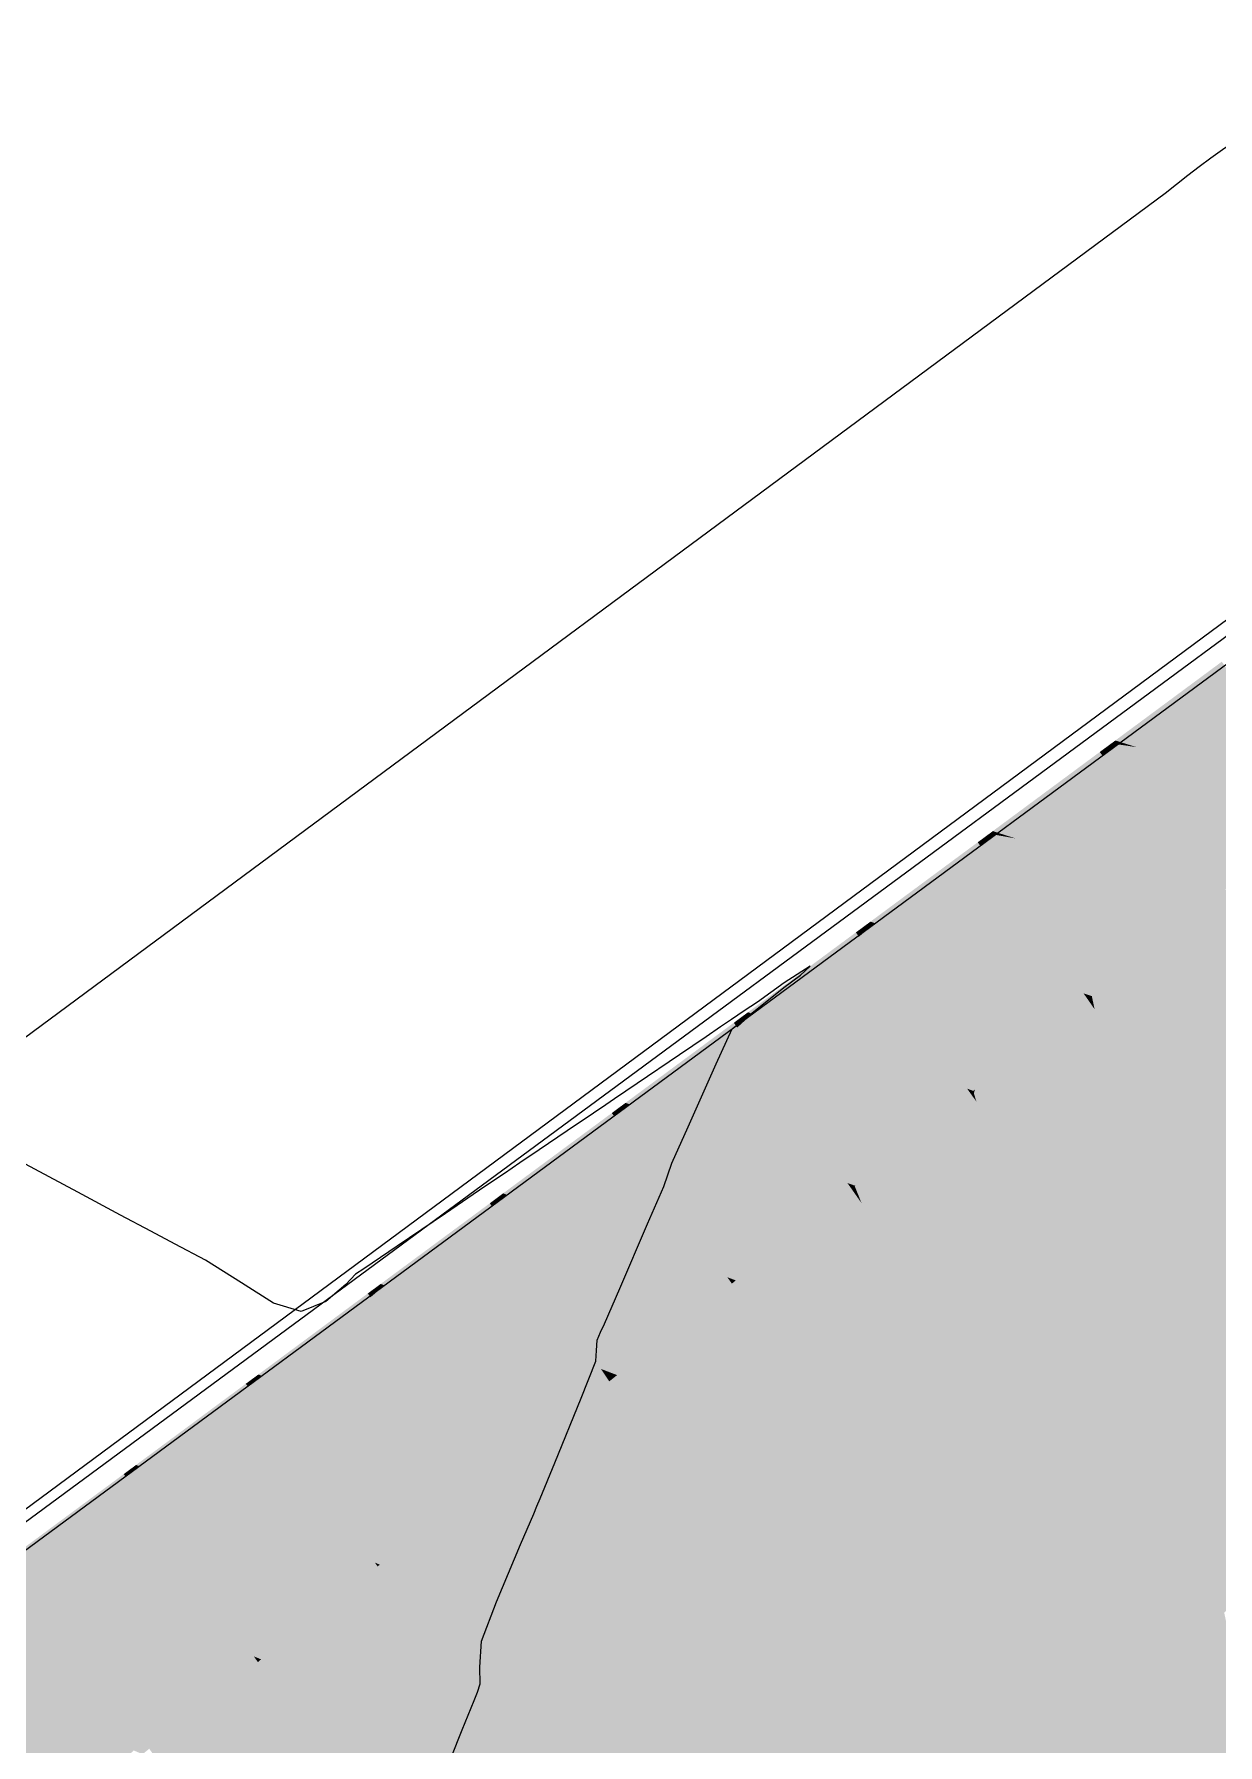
# Model space of a CAD drawing. Header units: millimetres. Extents: x 340454 to 342791, y 6993867 to 6995092.
# Drawn here: x 340781.39 to 340789.19, y 6994598.5 to 6994609.77 of the extents above; entities that cross this region are included whole.
import ezdxf

# ---------------------------------------------------------------- set-up
doc = ezdxf.new("R2010")
doc.units = ezdxf.units.MM
doc.header["$LTSCALE"] = 10
for name, color, linetype in [('A-MODELAGEM', 7, 'Continuous'), ('F-HZ-CORREDOR-FEAT', 2, 'Continuous'), ('T-HM-CURVA_MESTRA', 20, 'Continuous'), ('URB-Calçadas', 2, 'Continuous'), ('URB-Quadras', 3, 'Continuous')]:
    doc.layers.add(name, color=color, linetype=linetype)

msp = doc.modelspace()

# ---------------------------------------------------------------- linework, layer by layer
at = {"lineweight": 20}
msp.add_lwpolyline([(340804.454, 6994595.59, -0.006606), (340796.911, 6994606.373, 0.436053), (340791.269, 6994607.295), (340769.737, 6994591.412), (340780.237, 6994577.232), (340804.454, 6994595.59, -0.007581)], format="xyb", close=True, dxfattribs=at)
at = {"layer": 'A-MODELAGEM', "color": 11, "linetype": 'Continuous', "lineweight": -3}
for points in [[(340789.238, 6994605.61), (340789.218, 6994605.637), (340788.517, 6994605.118)], [(340789.238, 6994605.61), (340788.517, 6994605.118), (340788.554, 6994605.106)], [(340788.658, 6994605.074), (340789.238, 6994605.61), (340788.554, 6994605.106)], [(340788.658, 6994605.074), (340789.238, 6994605.61), (340789.238, 6994605.61)], [(340789.757, 6994604.911), (340789.238, 6994605.61), (340788.658, 6994605.074)], [(340788.536, 6994605.092), (340788.517, 6994605.118), (340788.414, 6994605.042)], [(340788.554, 6994605.106), (340788.517, 6994605.118), (340788.536, 6994605.092)], [(340788.433, 6994605.017), (340788.414, 6994605.042), (340787.71, 6994604.521)], [(340788.433, 6994605.017), (340787.71, 6994604.521), (340787.745, 6994604.509)], [(340787.836, 6994604.48), (340788.433, 6994605.017), (340787.745, 6994604.509)], [(340787.836, 6994604.48), (340788.433, 6994605.017), (340788.433, 6994605.017)], [(340788.957, 6994604.31), (340788.433, 6994605.017), (340787.836, 6994604.48)], [(340788.536, 6994605.092), (340788.414, 6994605.042), (340788.433, 6994605.017)], [(340788.433, 6994605.017), (340788.414, 6994605.042), (340788.433, 6994605.017)], [(340788.694, 6994605.063), (340788.536, 6994605.092), (340788.433, 6994605.017)], [(340789.389, 6994604.849), (340788.694, 6994605.063), (340788.433, 6994605.017)], [(340789.719, 6994604.746), (340788.433, 6994605.017), (340788.957, 6994604.31)], [(340789.404, 6994604.844), (340789.389, 6994604.849), (340788.433, 6994605.017)], [(340789.719, 6994604.746), (340789.404, 6994604.844), (340788.433, 6994605.017)], [(340788.658, 6994605.074), (340788.554, 6994605.106), (340788.536, 6994605.092)], [(340788.694, 6994605.063), (340788.66, 6994605.074), (340788.536, 6994605.092)], [(340788.66, 6994605.074), (340788.658, 6994605.074), (340788.536, 6994605.092)], [(340789.757, 6994604.911), (340788.658, 6994605.074), (340788.66, 6994605.074)], [(340789.759, 6994604.907), (340789.757, 6994604.911), (340788.66, 6994605.074)], [(340789.759, 6994604.907), (340788.66, 6994605.074), (340788.694, 6994605.063)], [(340789.795, 6994604.859), (340788.694, 6994605.063), (340789.389, 6994604.849)], [(340789.795, 6994604.859), (340789.759, 6994604.907), (340788.694, 6994605.063)], [(340789.378, 6994604.246), (340789.719, 6994604.746), (340788.957, 6994604.31)], [(340787.628, 6994604.423), (340787.61, 6994604.447), (340786.903, 6994603.924)], [(340787.728, 6994604.496), (340787.71, 6994604.521), (340787.61, 6994604.447)], [(340787.728, 6994604.496), (340787.61, 6994604.447), (340787.628, 6994604.423)], [(340787.861, 6994604.472), (340787.728, 6994604.496), (340787.628, 6994604.423)], [(340788.473, 6994604.274), (340787.861, 6994604.472), (340787.628, 6994604.423)], [(340787.745, 6994604.509), (340787.71, 6994604.521), (340787.728, 6994604.496)], [(340787.836, 6994604.48), (340787.745, 6994604.509), (340787.728, 6994604.496)], [(340787.837, 6994604.48), (340787.836, 6994604.48), (340787.728, 6994604.496)], [(340787.861, 6994604.472), (340787.837, 6994604.48), (340787.728, 6994604.496)], [(340788.957, 6994604.31), (340787.836, 6994604.48), (340787.837, 6994604.48)], [(340788.959, 6994604.307), (340788.957, 6994604.31), (340787.837, 6994604.48)], [(340788.959, 6994604.307), (340787.837, 6994604.48), (340787.861, 6994604.472)], [(340788.991, 6994604.264), (340788.959, 6994604.307), (340787.861, 6994604.472)], [(340788.991, 6994604.264), (340787.861, 6994604.472), (340788.473, 6994604.274)], [(340787.628, 6994604.423), (340786.903, 6994603.924), (340786.936, 6994603.913)], [(340788.307, 6994603.452), (340787.628, 6994604.423), (340786.936, 6994603.913)], [(340788.362, 6994603.434), (340787.628, 6994604.423), (340788.348, 6994603.438)], [(340788.362, 6994603.434), (340788.484, 6994604.271), (340787.628, 6994604.423)], [(340788.348, 6994603.438), (340787.628, 6994604.423), (340788.307, 6994603.452)], [(340788.484, 6994604.271), (340788.473, 6994604.274), (340787.628, 6994604.423)], [(340789.144, 6994604.058), (340788.484, 6994604.271), (340788.362, 6994603.434)], [(340789.06, 6994604.171), (340788.991, 6994604.264), (340788.473, 6994604.274)], [(340789.06, 6994604.171), (340788.473, 6994604.274), (340788.484, 6994604.271)], [(340789.144, 6994604.058), (340789.062, 6994604.168), (340788.484, 6994604.271)], [(340789.062, 6994604.168), (340789.06, 6994604.171), (340788.484, 6994604.271)], [(340789.378, 6994604.246), (340788.957, 6994604.31), (340788.959, 6994604.307)], [(340789.378, 6994604.246), (340788.959, 6994604.307), (340789.375, 6994604.243)], [(340789.375, 6994604.243), (340788.959, 6994604.307), (340788.991, 6994604.264)], [(340789.375, 6994604.243), (340788.991, 6994604.264), (340789.325, 6994604.203)], [(340789.325, 6994604.203), (340788.991, 6994604.264), (340789.06, 6994604.171)], [(340789.244, 6994604.139), (340789.325, 6994604.203), (340789.06, 6994604.171)], [(340789.244, 6994604.139), (340789.06, 6994604.171), (340789.062, 6994604.168)], [(340789.241, 6994604.136), (340789.062, 6994604.168), (340789.144, 6994604.058)], [(340789.244, 6994604.139), (340789.062, 6994604.168), (340789.241, 6994604.136)], [(340789.969, 6994604.007), (340789.241, 6994604.136), (340789.144, 6994604.058)], [(340789.144, 6994604.058), (340788.362, 6994603.434), (340788.366, 6994603.414)], [(340789.427, 6994601.962), (340789.144, 6994604.058), (340788.366, 6994603.414)], [(340789.427, 6994601.962), (340789.969, 6994604.007), (340789.144, 6994604.058)], [(340786.92, 6994603.901), (340786.903, 6994603.924), (340786.807, 6994603.853)], [(340786.92, 6994603.901), (340786.807, 6994603.853), (340786.824, 6994603.83)], [(340786.827, 6994603.825), (340786.92, 6994603.901), (340786.824, 6994603.83)], [(340787.677, 6994602.887), (340786.92, 6994603.901), (340786.827, 6994603.825)], [(340786.936, 6994603.913), (340786.903, 6994603.924), (340786.92, 6994603.901)], [(340787.697, 6994602.903), (340786.936, 6994603.913), (340786.92, 6994603.901)], [(340787.697, 6994602.903), (340786.92, 6994603.901), (340787.696, 6994602.902)], [(340787.696, 6994602.902), (340786.92, 6994603.901), (340787.678, 6994602.888)], [(340787.678, 6994602.888), (340786.92, 6994603.901), (340787.677, 6994602.887)], [(340787.697, 6994602.903), (340788.307, 6994603.452), (340786.936, 6994603.913)], [(340786.824, 6994603.83), (340786.807, 6994603.853), (340786.096, 6994603.327)], [(340786.824, 6994603.83), (340786.096, 6994603.327), (340786.127, 6994603.316)], [(340787.541, 6994602.823), (340786.824, 6994603.83), (340786.127, 6994603.316)], [(340787.542, 6994602.823), (340786.824, 6994603.83), (340787.541, 6994602.823)], [(340787.542, 6994602.823), (340786.827, 6994603.825), (340786.824, 6994603.83)], [(340787.591, 6994602.818), (340786.827, 6994603.825), (340787.58, 6994602.809)], [(340787.58, 6994602.809), (340786.827, 6994603.825), (340787.571, 6994602.812)], [(340787.591, 6994602.818), (340787.677, 6994602.887), (340786.827, 6994603.825)], [(340787.571, 6994602.812), (340786.827, 6994603.825), (340787.569, 6994602.813)], [(340787.569, 6994602.813), (340786.827, 6994603.825), (340787.542, 6994602.823)], [(340787.697, 6994602.903), (340788.335, 6994603.412), (340788.307, 6994603.452)], [(340788.335, 6994603.412), (340788.348, 6994603.438), (340788.307, 6994603.452)], [(340788.355, 6994603.429), (340788.348, 6994603.438), (340788.335, 6994603.412)], [(340788.366, 6994603.414), (340788.355, 6994603.429), (340788.335, 6994603.412)], [(340788.362, 6994603.434), (340788.348, 6994603.438), (340788.355, 6994603.429)], [(340788.366, 6994603.414), (340788.362, 6994603.434), (340788.355, 6994603.429)], [(340786.112, 6994603.305), (340786.096, 6994603.327), (340786.003, 6994603.258)], [(340786.127, 6994603.316), (340786.096, 6994603.327), (340786.112, 6994603.305)], [(340786.922, 6994602.284), (340786.127, 6994603.316), (340786.112, 6994603.305)], [(340786.922, 6994602.284), (340787.541, 6994602.823), (340786.127, 6994603.316)], [(340787.697, 6994602.903), (340788.38, 6994603.347), (340788.335, 6994603.412)], [(340788.772, 6994601.521), (340788.38, 6994603.347), (340787.697, 6994602.903)], [(340788.38, 6994603.347), (340788.366, 6994603.414), (340788.335, 6994603.412)], [(340789.427, 6994601.962), (340788.366, 6994603.414), (340788.38, 6994603.347)], [(340788.772, 6994601.521), (340789.446, 6994601.822), (340788.38, 6994603.347)], [(340789.446, 6994601.822), (340789.427, 6994601.962), (340788.38, 6994603.347)], [(340786.019, 6994603.236), (340786.003, 6994603.258), (340785.289, 6994602.73)], [(340786.019, 6994603.236), (340785.289, 6994602.73), (340785.319, 6994602.72)], [(340786.751, 6994602.202), (340786.019, 6994603.236), (340785.319, 6994602.72)], [(340786.112, 6994603.305), (340786.003, 6994603.258), (340786.019, 6994603.236)], [(340786.024, 6994603.229), (340786.112, 6994603.305), (340786.019, 6994603.236)], [(340786.78, 6994602.192), (340786.019, 6994603.236), (340786.779, 6994602.192)], [(340786.78, 6994602.192), (340786.026, 6994603.227), (340786.019, 6994603.236)], [(340786.779, 6994602.192), (340786.019, 6994603.236), (340786.765, 6994602.197)], [(340786.765, 6994602.197), (340786.019, 6994603.236), (340786.764, 6994602.197)], [(340786.764, 6994602.197), (340786.019, 6994603.236), (340786.751, 6994602.202)], [(340786.751, 6994602.202), (340786.019, 6994603.236), (340786.751, 6994602.202)], [(340786.026, 6994603.227), (340786.026, 6994603.227), (340786.019, 6994603.236)], [(340786.026, 6994603.227), (340786.024, 6994603.229), (340786.019, 6994603.236)], [(340786.026, 6994603.227), (340786.112, 6994603.305), (340786.024, 6994603.229)], [(340786.026, 6994603.227), (340786.112, 6994603.305), (340786.026, 6994603.227)], [(340786.889, 6994602.258), (340786.112, 6994603.305), (340786.026, 6994603.227)], [(340786.804, 6994602.189), (340786.026, 6994603.227), (340786.798, 6994602.185)], [(340786.798, 6994602.185), (340786.026, 6994603.227), (340786.796, 6994602.185)], [(340786.796, 6994602.185), (340786.026, 6994603.227), (340786.796, 6994602.186)], [(340786.796, 6994602.186), (340786.026, 6994603.227), (340786.78, 6994602.192)], [(340786.806, 6994602.191), (340786.889, 6994602.258), (340786.026, 6994603.227)], [(340786.806, 6994602.191), (340786.026, 6994603.227), (340786.804, 6994602.189)], [(340786.922, 6994602.284), (340786.112, 6994603.305), (340786.91, 6994602.275)], [(340786.91, 6994602.275), (340786.112, 6994603.305), (340786.91, 6994602.274)], [(340786.91, 6994602.274), (340786.112, 6994603.305), (340786.899, 6994602.266)], [(340786.899, 6994602.266), (340786.112, 6994603.305), (340786.899, 6994602.266)], [(340786.899, 6994602.266), (340786.112, 6994603.305), (340786.89, 6994602.258)], [(340786.89, 6994602.258), (340786.112, 6994603.305), (340786.889, 6994602.258)], [(340788.802, 6994601.383), (340787.677, 6994602.887), (340787.591, 6994602.818)], [(340788.801, 6994601.389), (340787.678, 6994602.888), (340787.677, 6994602.887)], [(340788.802, 6994601.383), (340788.801, 6994601.389), (340787.677, 6994602.887)], [(340788.774, 6994601.515), (340787.696, 6994602.902), (340787.678, 6994602.888)], [(340788.801, 6994601.389), (340788.774, 6994601.515), (340787.678, 6994602.888)], [(340788.772, 6994601.521), (340787.697, 6994602.903), (340787.696, 6994602.902)], [(340788.774, 6994601.515), (340788.772, 6994601.521), (340787.696, 6994602.902)], [(340786.922, 6994602.284), (340787.561, 6994602.794), (340787.541, 6994602.823)], [(340786.922, 6994602.284), (340787.602, 6994602.738), (340787.561, 6994602.794)], [(340787.561, 6994602.794), (340787.542, 6994602.823), (340787.541, 6994602.823)], [(340787.562, 6994602.795), (340787.542, 6994602.823), (340787.561, 6994602.794)], [(340787.562, 6994602.795), (340787.569, 6994602.813), (340787.542, 6994602.823)], [(340787.601, 6994602.74), (340787.562, 6994602.795), (340787.561, 6994602.794)], [(340787.602, 6994602.738), (340787.601, 6994602.74), (340787.561, 6994602.794)], [(340787.575, 6994602.805), (340787.569, 6994602.813), (340787.562, 6994602.795)], [(340787.585, 6994602.791), (340787.575, 6994602.805), (340787.562, 6994602.795)], [(340787.601, 6994602.74), (340787.585, 6994602.791), (340787.562, 6994602.795)], [(340787.575, 6994602.805), (340787.571, 6994602.812), (340787.569, 6994602.813)], [(340787.58, 6994602.809), (340787.571, 6994602.812), (340787.576, 6994602.806)], [(340787.576, 6994602.806), (340787.571, 6994602.812), (340787.575, 6994602.805)], [(340787.585, 6994602.794), (340787.576, 6994602.806), (340787.575, 6994602.805)], [(340787.585, 6994602.791), (340787.585, 6994602.794), (340787.575, 6994602.805)], [(340787.585, 6994602.794), (340787.58, 6994602.809), (340787.576, 6994602.806)], [(340787.585, 6994602.794), (340787.591, 6994602.818), (340787.58, 6994602.809)], [(340788.85, 6994601.158), (340787.591, 6994602.818), (340787.585, 6994602.794)], [(340788.877, 6994601.035), (340787.585, 6994602.794), (340787.585, 6994602.791)], [(340788.877, 6994601.035), (340788.85, 6994601.158), (340787.585, 6994602.794)], [(340788.878, 6994601.03), (340787.585, 6994602.791), (340787.601, 6994602.74)], [(340788.878, 6994601.03), (340788.877, 6994601.035), (340787.585, 6994602.791)], [(340788.85, 6994601.158), (340788.802, 6994601.383), (340787.591, 6994602.818)], [(340785.214, 6994602.642), (340785.199, 6994602.663), (340784.483, 6994602.134)], [(340785.214, 6994602.642), (340784.483, 6994602.134), (340784.51, 6994602.123)], [(340785.215, 6994602.641), (340785.214, 6994602.642), (340784.51, 6994602.123)], [(340785.96, 6994601.581), (340785.215, 6994602.641), (340784.51, 6994602.123)], [(340785.305, 6994602.709), (340785.289, 6994602.73), (340785.199, 6994602.663)], [(340785.305, 6994602.709), (340785.199, 6994602.663), (340785.214, 6994602.642)], [(340785.215, 6994602.641), (340785.305, 6994602.709), (340785.214, 6994602.642)], [(340786.124, 6994601.647), (340785.305, 6994602.709), (340785.215, 6994602.641)], [(340786.043, 6994601.582), (340785.215, 6994602.641), (340786.016, 6994601.56)], [(340786.016, 6994601.56), (340785.215, 6994602.641), (340785.96, 6994601.581)], [(340786.043, 6994601.582), (340786.124, 6994601.647), (340785.215, 6994602.641)], [(340785.319, 6994602.72), (340785.289, 6994602.73), (340785.305, 6994602.709)], [(340786.136, 6994601.656), (340785.319, 6994602.72), (340785.305, 6994602.709)], [(340786.124, 6994601.647), (340785.305, 6994602.709), (340786.124, 6994601.647)], [(340786.13, 6994601.651), (340785.305, 6994602.709), (340786.124, 6994601.647)], [(340786.13, 6994601.651), (340785.305, 6994602.709), (340786.13, 6994601.651)], [(340786.136, 6994601.656), (340785.305, 6994602.709), (340786.13, 6994601.651)], [(340786.136, 6994601.656), (340786.751, 6994602.202), (340785.319, 6994602.72)], [(340788.246, 6994600.617), (340787.602, 6994602.738), (340786.922, 6994602.284)], [(340788.902, 6994600.916), (340787.601, 6994602.74), (340787.602, 6994602.738)], [(340788.902, 6994600.916), (340788.878, 6994601.03), (340787.601, 6994602.74)], [(340788.246, 6994600.617), (340788.903, 6994600.911), (340787.602, 6994602.738)], [(340788.903, 6994600.911), (340788.902, 6994600.916), (340787.602, 6994602.738)], [(340786.136, 6994601.656), (340786.776, 6994602.167), (340786.751, 6994602.202)], [(340786.776, 6994602.167), (340786.751, 6994602.202), (340786.751, 6994602.202)], [(340786.776, 6994602.167), (340786.751, 6994602.202), (340786.776, 6994602.167)], [(340786.776, 6994602.167), (340786.764, 6994602.197), (340786.751, 6994602.202)], [(340786.782, 6994602.172), (340786.764, 6994602.197), (340786.776, 6994602.167)], [(340786.782, 6994602.172), (340786.765, 6994602.197), (340786.764, 6994602.197)], [(340786.782, 6994602.172), (340786.765, 6994602.197), (340786.782, 6994602.172)], [(340786.782, 6994602.172), (340786.779, 6994602.192), (340786.765, 6994602.197)], [(340786.789, 6994602.178), (340786.779, 6994602.192), (340786.782, 6994602.172)], [(340786.789, 6994602.178), (340786.78, 6994602.192), (340786.779, 6994602.192)], [(340786.789, 6994602.178), (340786.78, 6994602.192), (340786.789, 6994602.178)], [(340786.789, 6994602.178), (340786.796, 6994602.186), (340786.78, 6994602.192)], [(340786.797, 6994602.184), (340786.796, 6994602.186), (340786.789, 6994602.178)], [(340786.8, 6994602.18), (340786.797, 6994602.184), (340786.789, 6994602.178)], [(340786.797, 6994602.184), (340786.796, 6994602.185), (340786.796, 6994602.186)], [(340786.797, 6994602.184), (340786.796, 6994602.185), (340786.797, 6994602.184)], [(340786.798, 6994602.185), (340786.796, 6994602.185), (340786.797, 6994602.184)], [(340786.799, 6994602.181), (340786.798, 6994602.185), (340786.797, 6994602.184)], [(340786.799, 6994602.181), (340786.797, 6994602.184), (340786.797, 6994602.184)], [(340786.8, 6994602.18), (340786.799, 6994602.181), (340786.797, 6994602.184)], [(340786.799, 6994602.181), (340786.804, 6994602.189), (340786.798, 6994602.185)], [(340788.425, 6994600.026), (340786.804, 6994602.189), (340786.799, 6994602.181)], [(340788.418, 6994600.05), (340786.806, 6994602.191), (340786.804, 6994602.189)], [(340788.425, 6994600.027), (340788.418, 6994600.05), (340786.804, 6994602.189)], [(340788.425, 6994600.026), (340788.425, 6994600.027), (340786.804, 6994602.189)], [(340788.341, 6994600.302), (340786.889, 6994602.258), (340786.806, 6994602.191)], [(340788.418, 6994600.05), (340788.341, 6994600.302), (340786.806, 6994602.191)], [(340788.34, 6994600.306), (340786.89, 6994602.258), (340786.889, 6994602.258)], [(340788.341, 6994600.302), (340788.34, 6994600.306), (340786.889, 6994602.258)], [(340788.312, 6994600.4), (340786.899, 6994602.266), (340786.89, 6994602.258)], [(340788.34, 6994600.306), (340788.312, 6994600.4), (340786.89, 6994602.258)], [(340788.28, 6994600.505), (340786.91, 6994602.274), (340786.899, 6994602.266)], [(340788.31, 6994600.405), (340786.899, 6994602.266), (340786.899, 6994602.266)], [(340788.31, 6994600.405), (340788.28, 6994600.505), (340786.899, 6994602.266)], [(340788.312, 6994600.4), (340788.31, 6994600.405), (340786.899, 6994602.266)], [(340788.246, 6994600.617), (340786.922, 6994602.284), (340786.91, 6994602.275)], [(340788.278, 6994600.51), (340786.91, 6994602.275), (340786.91, 6994602.274)], [(340788.278, 6994600.51), (340788.246, 6994600.617), (340786.91, 6994602.275)], [(340788.28, 6994600.505), (340788.278, 6994600.51), (340786.91, 6994602.274)], [(340784.497, 6994602.114), (340784.483, 6994602.134), (340784.395, 6994602.068)], [(340784.497, 6994602.114), (340784.395, 6994602.068), (340784.409, 6994602.049)], [(340784.411, 6994602.047), (340784.497, 6994602.114), (340784.409, 6994602.049)], [(340785.343, 6994601.023), (340784.497, 6994602.114), (340784.411, 6994602.047)], [(340784.51, 6994602.123), (340784.483, 6994602.134), (340784.497, 6994602.114)], [(340785.349, 6994601.028), (340784.51, 6994602.123), (340784.497, 6994602.114)], [(340785.346, 6994601.026), (340784.497, 6994602.114), (340785.343, 6994601.023)], [(340785.349, 6994601.028), (340784.497, 6994602.114), (340785.346, 6994601.026)], [(340785.349, 6994601.028), (340785.96, 6994601.581), (340784.51, 6994602.123)], [(340786.136, 6994601.656), (340786.844, 6994602.07), (340786.776, 6994602.167)], [(340786.83, 6994602.105), (340786.782, 6994602.172), (340786.776, 6994602.167)], [(340786.844, 6994602.071), (340786.776, 6994602.167), (340786.776, 6994602.167)], [(340786.844, 6994602.07), (340786.844, 6994602.071), (340786.776, 6994602.167)], [(340786.844, 6994602.071), (340786.83, 6994602.105), (340786.776, 6994602.167)], [(340786.815, 6994602.142), (340786.789, 6994602.178), (340786.782, 6994602.172)], [(340786.83, 6994602.107), (340786.782, 6994602.172), (340786.782, 6994602.172)], [(340786.83, 6994602.105), (340786.83, 6994602.107), (340786.782, 6994602.172)], [(340786.83, 6994602.107), (340786.815, 6994602.142), (340786.782, 6994602.172)], [(340786.815, 6994602.143), (340786.8, 6994602.18), (340786.789, 6994602.178)], [(340786.815, 6994602.143), (340786.789, 6994602.178), (340786.789, 6994602.178)], [(340786.815, 6994602.142), (340786.815, 6994602.143), (340786.789, 6994602.178)], [(340788.447, 6994599.956), (340786.799, 6994602.181), (340786.8, 6994602.18)], [(340788.447, 6994599.956), (340788.425, 6994600.026), (340786.799, 6994602.181)], [(340788.447, 6994599.953), (340786.8, 6994602.18), (340786.815, 6994602.143)], [(340788.447, 6994599.953), (340788.447, 6994599.956), (340786.8, 6994602.18)], [(340788.474, 6994599.866), (340786.815, 6994602.143), (340786.815, 6994602.142)], [(340788.474, 6994599.866), (340788.447, 6994599.953), (340786.815, 6994602.143)], [(340788.475, 6994599.862), (340786.815, 6994602.142), (340786.83, 6994602.107)], [(340788.475, 6994599.862), (340788.474, 6994599.866), (340786.815, 6994602.142)], [(340788.5, 6994599.78), (340786.83, 6994602.107), (340786.83, 6994602.105)], [(340788.5, 6994599.78), (340788.475, 6994599.862), (340786.83, 6994602.107)], [(340788.501, 6994599.776), (340786.83, 6994602.105), (340786.844, 6994602.071)], [(340788.501, 6994599.776), (340788.5, 6994599.78), (340786.83, 6994602.105)], [(340788.525, 6994599.699), (340786.844, 6994602.071), (340786.844, 6994602.07)], [(340788.525, 6994599.699), (340788.501, 6994599.776), (340786.844, 6994602.071)], [(340784.409, 6994602.049), (340784.395, 6994602.068), (340783.676, 6994601.537)], [(340784.409, 6994602.049), (340783.676, 6994601.537), (340783.702, 6994601.527)], [(340785.127, 6994600.977), (340784.409, 6994602.049), (340783.702, 6994601.527)], [(340785.127, 6994600.977), (340784.411, 6994602.047), (340784.409, 6994602.049)], [(340785.265, 6994600.96), (340784.411, 6994602.047), (340785.234, 6994600.936)], [(340785.234, 6994600.936), (340784.411, 6994602.047), (340785.127, 6994600.977)], [(340785.265, 6994600.96), (340785.343, 6994601.023), (340784.411, 6994602.047)], [(340787.933, 6994599.379), (340786.844, 6994602.07), (340786.136, 6994601.656)], [(340788.526, 6994599.696), (340788.525, 6994599.699), (340786.844, 6994602.07)], [(340787.933, 6994599.379), (340788.526, 6994599.696), (340786.844, 6994602.07)], [(340789.637, 6994600.411), (340789.446, 6994601.822), (340788.772, 6994601.521)], [(340787.997, 6994599.219), (340786.124, 6994601.647), (340786.043, 6994601.582)], [(340787.966, 6994599.297), (340786.13, 6994601.651), (340786.124, 6994601.647)], [(340787.996, 6994599.222), (340786.124, 6994601.647), (340786.124, 6994601.647)], [(340787.997, 6994599.219), (340787.996, 6994599.222), (340786.124, 6994601.647)], [(340787.996, 6994599.222), (340787.966, 6994599.297), (340786.124, 6994601.647)], [(340787.933, 6994599.379), (340786.136, 6994601.656), (340786.13, 6994601.651)], [(340787.964, 6994599.3), (340786.13, 6994601.651), (340786.13, 6994601.651)], [(340787.966, 6994599.297), (340787.964, 6994599.3), (340786.13, 6994601.651)], [(340787.964, 6994599.3), (340787.933, 6994599.379), (340786.13, 6994601.651)], [(340783.69, 6994601.518), (340783.676, 6994601.537), (340783.591, 6994601.474)], [(340783.69, 6994601.518), (340783.591, 6994601.474), (340783.605, 6994601.455)], [(340783.609, 6994601.449), (340783.69, 6994601.518), (340783.605, 6994601.455)], [(340784.537, 6994600.379), (340783.69, 6994601.518), (340783.609, 6994601.449)], [(340783.702, 6994601.527), (340783.676, 6994601.537), (340783.69, 6994601.518)], [(340784.54, 6994600.382), (340783.702, 6994601.527), (340783.69, 6994601.518)], [(340784.54, 6994600.382), (340783.69, 6994601.518), (340784.537, 6994600.379)], [(340784.54, 6994600.382), (340785.127, 6994600.977), (340783.702, 6994601.527)], [(340785.349, 6994601.028), (340785.99, 6994601.539), (340785.96, 6994601.581)], [(340785.349, 6994601.028), (340786.132, 6994601.336), (340785.99, 6994601.539)], [(340786.016, 6994601.56), (340785.96, 6994601.581), (340785.99, 6994601.539)], [(340786.132, 6994601.336), (340786.016, 6994601.56), (340785.99, 6994601.539)], [(340786.132, 6994601.336), (340786.043, 6994601.582), (340786.016, 6994601.56)], [(340788.111, 6994598.938), (340787.997, 6994599.219), (340786.043, 6994601.582)], [(340788.111, 6994598.938), (340786.043, 6994601.582), (340786.132, 6994601.336)], [(340789.637, 6994600.411), (340788.772, 6994601.521), (340788.774, 6994601.515)], [(340789.638, 6994600.403), (340788.774, 6994601.515), (340788.801, 6994601.389)], [(340789.638, 6994600.403), (340789.637, 6994600.411), (340788.774, 6994601.515)], [(340783.605, 6994601.455), (340783.591, 6994601.474), (340782.87, 6994600.94)], [(340783.605, 6994601.455), (340782.87, 6994600.94), (340782.894, 6994600.931)], [(340783.609, 6994601.449), (340783.605, 6994601.455), (340782.894, 6994600.931)], [(340784.452, 6994600.312), (340783.609, 6994601.449), (340782.894, 6994600.931)], [(340784.452, 6994600.312), (340784.46, 6994600.318), (340783.609, 6994601.449)], [(340784.46, 6994600.318), (340784.537, 6994600.379), (340783.609, 6994601.449)], [(340788.14, 6994597.467), (340786.132, 6994601.336), (340785.349, 6994601.028)], [(340788.14, 6994597.467), (340788.506, 6994597.96), (340786.132, 6994601.336)], [(340788.506, 6994597.96), (340788.111, 6994598.938), (340786.132, 6994601.336)], [(340789.66, 6994600.242), (340788.801, 6994601.389), (340788.802, 6994601.383)], [(340789.66, 6994600.242), (340789.638, 6994600.403), (340788.801, 6994601.389)], [(340789.661, 6994600.235), (340788.802, 6994601.383), (340788.85, 6994601.158)], [(340789.661, 6994600.235), (340789.66, 6994600.242), (340788.802, 6994601.383)], [(340789.685, 6994600.058), (340788.85, 6994601.158), (340788.877, 6994601.035)], [(340789.685, 6994600.058), (340789.661, 6994600.235), (340788.85, 6994601.158)], [(340784.54, 6994600.382), (340785.182, 6994600.895), (340785.127, 6994600.977)], [(340785.234, 6994600.936), (340785.127, 6994600.977), (340785.182, 6994600.895)], [(340787.914, 6994596.815), (340785.265, 6994600.96), (340785.234, 6994600.936)], [(340788.218, 6994597.316), (340785.343, 6994601.023), (340785.265, 6994600.96)], [(340788.393, 6994596.98), (340788.218, 6994597.316), (340785.265, 6994600.96)], [(340788.393, 6994596.98), (340785.265, 6994600.96), (340787.914, 6994596.815)], [(340788.171, 6994597.408), (340785.346, 6994601.026), (340785.343, 6994601.023)], [(340788.218, 6994597.316), (340788.171, 6994597.408), (340785.343, 6994601.023)], [(340788.14, 6994597.467), (340785.349, 6994601.028), (340785.346, 6994601.026)], [(340788.171, 6994597.408), (340788.14, 6994597.467), (340785.346, 6994601.026)], [(340789.705, 6994599.908), (340788.877, 6994601.035), (340788.878, 6994601.03)], [(340789.705, 6994599.908), (340789.685, 6994600.058), (340788.877, 6994601.035)], [(340789.706, 6994599.901), (340788.878, 6994601.03), (340788.902, 6994600.916)], [(340789.706, 6994599.901), (340789.705, 6994599.908), (340788.878, 6994601.03)], [(340782.8, 6994600.862), (340782.787, 6994600.879), (340782.064, 6994600.344)], [(340782.8, 6994600.862), (340782.064, 6994600.344), (340782.086, 6994600.335)], [(340783.638, 6994599.7), (340782.8, 6994600.862), (340782.086, 6994600.335)], [(340782.883, 6994600.923), (340782.87, 6994600.94), (340782.787, 6994600.879)], [(340782.883, 6994600.923), (340782.787, 6994600.879), (340782.8, 6994600.862)], [(340783.733, 6994599.737), (340782.883, 6994600.923), (340782.8, 6994600.862)], [(340783.67, 6994599.687), (340783.733, 6994599.737), (340782.8, 6994600.862)], [(340783.67, 6994599.687), (340782.8, 6994600.862), (340783.644, 6994599.698)], [(340783.644, 6994599.698), (340782.8, 6994600.862), (340783.638, 6994599.7)], [(340782.894, 6994600.931), (340782.87, 6994600.94), (340782.883, 6994600.923)], [(340783.819, 6994599.806), (340782.894, 6994600.931), (340782.883, 6994600.923)], [(340783.819, 6994599.806), (340782.883, 6994600.923), (340783.733, 6994599.737)], [(340783.819, 6994599.806), (340784.452, 6994600.312), (340782.894, 6994600.931)], [(340786.507, 6994597.752), (340785.182, 6994600.895), (340784.54, 6994600.382)], [(340787.914, 6994596.815), (340785.234, 6994600.936), (340785.182, 6994600.895)], [(340787.914, 6994596.815), (340785.182, 6994600.895), (340786.507, 6994597.752)], [(340789.234, 6994599.372), (340788.903, 6994600.911), (340788.246, 6994600.617)], [(340789.724, 6994599.764), (340788.902, 6994600.916), (340788.903, 6994600.911)], [(340789.724, 6994599.764), (340789.706, 6994599.901), (340788.902, 6994600.916)], [(340789.725, 6994599.758), (340789.724, 6994599.764), (340788.903, 6994600.911)], [(340789.234, 6994599.372), (340789.725, 6994599.758), (340788.903, 6994600.911)], [(340789.234, 6994599.372), (340788.246, 6994600.617), (340788.278, 6994600.51)], [(340789.262, 6994599.24), (340788.278, 6994600.51), (340788.28, 6994600.505)], [(340789.262, 6994599.24), (340789.234, 6994599.372), (340788.278, 6994600.51)], [(340789.263, 6994599.235), (340788.28, 6994600.505), (340788.31, 6994600.405)], [(340789.263, 6994599.235), (340789.262, 6994599.24), (340788.28, 6994600.505)], [(340786.258, 6994598.063), (340784.54, 6994600.382), (340784.537, 6994600.379)], [(340786.507, 6994597.752), (340784.54, 6994600.382), (340786.258, 6994598.063)], [(340789.289, 6994599.113), (340788.31, 6994600.405), (340788.312, 6994600.4)], [(340789.289, 6994599.113), (340789.263, 6994599.235), (340788.31, 6994600.405)], [(340789.29, 6994599.108), (340788.312, 6994600.4), (340788.34, 6994600.306)], [(340789.29, 6994599.108), (340789.289, 6994599.113), (340788.312, 6994600.4)], [(340781.995, 6994600.268), (340781.983, 6994600.284), (340781.258, 6994599.748)], [(340781.995, 6994600.268), (340781.258, 6994599.748), (340781.278, 6994599.739)], [(340782.84, 6994599.083), (340781.995, 6994600.268), (340781.278, 6994599.739)], [(340782.076, 6994600.328), (340782.064, 6994600.344), (340781.983, 6994600.284)], [(340782.076, 6994600.328), (340781.983, 6994600.284), (340781.995, 6994600.268)], [(340782.942, 6994599.105), (340782.076, 6994600.328), (340781.995, 6994600.268)], [(340782.888, 6994599.063), (340782.942, 6994599.105), (340781.995, 6994600.268)], [(340782.888, 6994599.063), (340781.995, 6994600.268), (340782.847, 6994599.08)], [(340782.847, 6994599.08), (340781.995, 6994600.268), (340782.84, 6994599.083)], [(340782.086, 6994600.335), (340782.064, 6994600.344), (340782.076, 6994600.328)], [(340783.013, 6994599.162), (340782.086, 6994600.335), (340782.076, 6994600.328)], [(340783.013, 6994599.162), (340782.076, 6994600.328), (340782.942, 6994599.105)], [(340783.013, 6994599.162), (340783.638, 6994599.7), (340782.086, 6994600.335)], [(340783.819, 6994599.806), (340784.664, 6994600.048), (340784.452, 6994600.312)], [(340784.664, 6994600.048), (340784.46, 6994600.318), (340784.452, 6994600.312)], [(340784.664, 6994600.048), (340784.537, 6994600.379), (340784.46, 6994600.318)], [(340786.258, 6994598.063), (340784.537, 6994600.379), (340784.664, 6994600.048)], [(340789.315, 6994598.994), (340788.34, 6994600.306), (340788.341, 6994600.302)], [(340789.315, 6994598.994), (340789.29, 6994599.108), (340788.34, 6994600.306)], [(340789.316, 6994598.99), (340788.341, 6994600.302), (340788.418, 6994600.05)], [(340789.316, 6994598.99), (340789.315, 6994598.994), (340788.341, 6994600.302)], [(340785.365, 6994597.962), (340784.664, 6994600.048), (340783.819, 6994599.806)], [(340789.088, 6994594.171), (340784.664, 6994600.048), (340785.365, 6994597.962)], [(340789.088, 6994594.171), (340786.258, 6994598.063), (340784.664, 6994600.048)], [(340789.355, 6994598.805), (340788.418, 6994600.05), (340788.425, 6994600.027)], [(340789.355, 6994598.805), (340789.316, 6994598.99), (340788.418, 6994600.05)], [(340789.361, 6994598.779), (340788.425, 6994600.027), (340788.425, 6994600.026)], [(340789.361, 6994598.779), (340789.355, 6994598.805), (340788.425, 6994600.027)], [(340789.361, 6994598.778), (340788.425, 6994600.026), (340788.447, 6994599.956)], [(340789.361, 6994598.778), (340789.361, 6994598.779), (340788.425, 6994600.026)], [(340789.379, 6994598.697), (340788.447, 6994599.956), (340788.447, 6994599.953)], [(340789.379, 6994598.697), (340789.361, 6994598.778), (340788.447, 6994599.956)], [(340789.379, 6994598.693), (340788.447, 6994599.953), (340788.474, 6994599.866)], [(340789.379, 6994598.693), (340789.379, 6994598.697), (340788.447, 6994599.953)], [(340789.401, 6994598.593), (340788.474, 6994599.866), (340788.475, 6994599.862)], [(340789.401, 6994598.593), (340789.379, 6994598.693), (340788.474, 6994599.866)], [(340789.402, 6994598.589), (340788.475, 6994599.862), (340788.5, 6994599.78)], [(340789.402, 6994598.589), (340789.401, 6994598.593), (340788.475, 6994599.862)], [(340782.151, 6994598.474), (340781.269, 6994599.732), (340781.19, 6994599.674)], [(340782.224, 6994598.532), (340781.278, 6994599.739), (340781.269, 6994599.732)], [(340782.224, 6994598.532), (340781.269, 6994599.732), (340782.151, 6994598.474)], [(340782.224, 6994598.532), (340782.84, 6994599.083), (340781.278, 6994599.739)], [(340784.033, 6994599.318), (340783.733, 6994599.737), (340783.67, 6994599.687)], [(340784.033, 6994599.318), (340783.819, 6994599.806), (340783.733, 6994599.737)], [(340785.365, 6994597.962), (340783.819, 6994599.806), (340784.033, 6994599.318)], [(340789.422, 6994598.496), (340788.5, 6994599.78), (340788.501, 6994599.776)], [(340789.422, 6994598.496), (340789.402, 6994598.589), (340788.5, 6994599.78)], [(340789.423, 6994598.492), (340788.501, 6994599.776), (340788.525, 6994599.699)], [(340789.423, 6994598.492), (340789.422, 6994598.496), (340788.501, 6994599.776)], [(340782.049, 6994598.463), (340781.19, 6994599.674), (340780.47, 6994599.143)], [(340782.107, 6994598.438), (340782.151, 6994598.474), (340781.19, 6994599.674)], [(340782.107, 6994598.438), (340781.19, 6994599.674), (340782.049, 6994598.463)], [(340783.013, 6994599.162), (340783.656, 6994599.675), (340783.638, 6994599.7)], [(340783.517, 6994598.537), (340783.656, 6994599.675), (340783.013, 6994599.162)], [(340785.94, 6994596.51), (340783.656, 6994599.675), (340783.517, 6994598.537)], [(340783.656, 6994599.675), (340783.644, 6994599.698), (340783.638, 6994599.7)], [(340783.659, 6994599.678), (340783.644, 6994599.698), (340783.656, 6994599.675)], [(340783.659, 6994599.678), (340783.67, 6994599.687), (340783.644, 6994599.698)], [(340785.94, 6994596.51), (340783.659, 6994599.678), (340783.656, 6994599.675)], [(340784.033, 6994599.318), (340783.67, 6994599.687), (340783.659, 6994599.678)], [(340785.985, 6994596.473), (340784.033, 6994599.318), (340783.659, 6994599.678)], [(340785.985, 6994596.473), (340783.659, 6994599.678), (340785.94, 6994596.51)], [(340789.053, 6994597.959), (340788.526, 6994599.696), (340787.933, 6994599.379)], [(340789.441, 6994598.405), (340788.525, 6994599.699), (340788.526, 6994599.696)], [(340789.441, 6994598.405), (340789.423, 6994598.492), (340788.525, 6994599.699)], [(340789.053, 6994597.959), (340789.442, 6994598.401), (340788.526, 6994599.696)], [(340789.442, 6994598.401), (340789.441, 6994598.405), (340788.526, 6994599.696)], [(340789.053, 6994597.959), (340787.933, 6994599.379), (340787.964, 6994599.3)], [(340786.202, 6994596.292), (340784.033, 6994599.318), (340785.985, 6994596.473)], [(340786.202, 6994596.292), (340785.365, 6994597.962), (340784.033, 6994599.318)], [(340789.08, 6994597.87), (340787.964, 6994599.3), (340787.966, 6994599.297)], [(340789.08, 6994597.87), (340789.053, 6994597.959), (340787.964, 6994599.3)], [(340789.081, 6994597.867), (340787.966, 6994599.297), (340787.996, 6994599.222)], [(340789.081, 6994597.867), (340789.08, 6994597.87), (340787.966, 6994599.297)], [(340781.438, 6994597.904), (340780.47, 6994599.143), (340780.462, 6994599.137)], [(340781.438, 6994597.904), (340782.049, 6994598.463), (340780.47, 6994599.143)], [(340783.094, 6994598.891), (340783.013, 6994599.162), (340782.942, 6994599.105)], [(340783.517, 6994598.537), (340783.013, 6994599.162), (340783.094, 6994598.891)], [(340789.106, 6994597.783), (340787.996, 6994599.222), (340787.997, 6994599.219)], [(340789.106, 6994597.783), (340789.081, 6994597.867), (340787.996, 6994599.222)], [(340789.108, 6994597.78), (340787.997, 6994599.219), (340788.111, 6994598.938)], [(340789.108, 6994597.78), (340789.106, 6994597.783), (340787.997, 6994599.219)], [(340781.367, 6994597.848), (340781.435, 6994597.902), (340780.462, 6994599.137)], [(340781.438, 6994597.904), (340780.462, 6994599.137), (340781.435, 6994597.902)], [(340782.224, 6994598.532), (340782.867, 6994599.045), (340782.84, 6994599.083)], [(340782.531, 6994598.146), (340782.867, 6994599.045), (340782.224, 6994598.532)], [(340784.449, 6994596.827), (340782.867, 6994599.045), (340782.531, 6994598.146)], [(340782.867, 6994599.045), (340782.847, 6994599.08), (340782.84, 6994599.083)], [(340782.87, 6994599.048), (340782.847, 6994599.08), (340782.867, 6994599.045)], [(340782.87, 6994599.048), (340782.888, 6994599.063), (340782.847, 6994599.08)], [(340784.449, 6994596.827), (340782.87, 6994599.048), (340782.867, 6994599.045)], [(340783.094, 6994598.891), (340782.888, 6994599.063), (340782.87, 6994599.048)], [(340784.477, 6994596.808), (340783.094, 6994598.891), (340782.87, 6994599.048)], [(340784.477, 6994596.808), (340782.87, 6994599.048), (340784.449, 6994596.827)], [(340783.094, 6994598.891), (340782.942, 6994599.105), (340782.888, 6994599.063)], [(340789.165, 6994597.59), (340788.111, 6994598.938), (340788.506, 6994597.96)], [(340789.165, 6994597.59), (340789.108, 6994597.78), (340788.111, 6994598.938)], [(340784.657, 6994596.684), (340783.094, 6994598.891), (340784.477, 6994596.808)], [(340784.657, 6994596.684), (340783.517, 6994598.537), (340783.094, 6994598.891)], [(340782.24, 6994598.347), (340782.224, 6994598.532), (340782.151, 6994598.474)], [(340782.531, 6994598.146), (340782.224, 6994598.532), (340782.24, 6994598.347)], [(340785.442, 6994596.144), (340783.517, 6994598.537), (340784.657, 6994596.684)], [(340785.442, 6994596.144), (340785.94, 6994596.51), (340783.517, 6994598.537)]]:
    msp.add_solid(points, dxfattribs=at)
at = {"layer": 'F-HZ-CORREDOR-FEAT', "color": 2, "linetype": 'Continuous', "lineweight": -3}
msp.add_polyline3d([(340791.36, 6994607.176, 729.716), (340769.947, 6994591.381, 730.85)], dxfattribs=at)
at = {"layer": 'T-HM-CURVA_MESTRA', "color": 20, "linetype": 'Continuous', "lineweight": -3, "elevation": 730, "flags": 128}
msp.add_lwpolyline([(340784.067, 6994598.234), (340784.213, 6994598.599), (340784.293, 6994598.793), (340784.313, 6994598.847), (340784.331, 6994598.902), (340784.329, 6994599.011), (340784.341, 6994599.183), (340784.438, 6994599.442), (340784.597, 6994599.82), (340784.684, 6994600.021), (340784.705, 6994600.072), (340784.726, 6994600.124), (340784.823, 6994600.359), (340784.997, 6994600.785), (340785.094, 6994601.027), (340785.099, 6994601.099), (340785.103, 6994601.166), (340785.125, 6994601.219), (340785.15, 6994601.273), (340785.251, 6994601.507), (340785.435, 6994601.932), (340785.541, 6994602.178), (340785.568, 6994602.255), (340785.595, 6994602.333), (340785.701, 6994602.573), (340785.887, 6994602.988), (340785.993, 6994603.217), (340786.041, 6994603.257), (340786.091, 6994603.296), (340786.198, 6994603.382), (340786.332, 6994603.49), (340786.442, 6994603.572), (340786.507, 6994603.631), (340786.334, 6994603.52), (340786.158, 6994603.394), (340786.114, 6994603.365), (340786.071, 6994603.336), (340786.029, 6994603.307), (340785.987, 6994603.279), (340785.916, 6994603.231), (340785.82, 6994603.165), (340785.645, 6994603.047), (340785.365, 6994602.857), (340785.217, 6994602.756), (340785.159, 6994602.717), (340785.078, 6994602.663), (340784.904, 6994602.545), (340784.721, 6994602.421), (340784.593, 6994602.334), (340784.492, 6994602.265), (340784.363, 6994602.178), (340784.104, 6994602.002), (340783.785, 6994601.786), (340783.619, 6994601.674), (340783.565, 6994601.637), (340783.511, 6994601.601), (340783.446, 6994601.534), (340783.314, 6994601.421), (340783.151, 6994601.356), (340782.969, 6994601.41), (340782.758, 6994601.545), (340782.521, 6994601.693), (340782.321, 6994601.8), (340782.162, 6994601.885), (340781.962, 6994601.991), (340781.681, 6994602.142), (340781.303, 6994602.343)], dxfattribs=at)
at = {"layer": 'URB-Calçadas', "lineweight": 0}
msp.add_lwpolyline([(340906.482, 6994496.93, -0.090947), (340799.111, 6994606.609, 0.475649), (340788.845, 6994608.722), (340739.93, 6994572.502, 0.267986), (340737.938, 6994567.915, -0.173456), (340714.47, 6994467.492, 0.151029)], format="xyb", dxfattribs=at)
at = {"layer": 'URB-Quadras', "color": 252, "lineweight": 0}
msp.add_lwpolyline([(340815.241, 6994491.926, 0.038213), (340872.813, 6994444.815, 0.427498), (340879.9, 6994446.24), (340906.67, 6994488.537, 0.399537), (340905.329, 6994495.296, -0.090947), (340797.453, 6994605.491, 0.427165), (340790.332, 6994606.713), (340742.106, 6994571.002, 0.26508), (340740.108, 6994566.469, -0.172307), (340715.611, 6994465.576, -0.089172), (340715.611, 6994465.576, -2.016247), (340701.917, 6994473.704, 0.157194), (340704.27, 6994475.674, 0.197995), (340722.466, 6994581.029, 0.104869), (340721.604, 6994582.915), (340685.606, 6994631.482, 0.2535), (340684.742, 6994631.884, -0.18056), (340678.012, 6994633.945)], format="xyb", dxfattribs=at)

doc.saveas('drawing.dxf')
